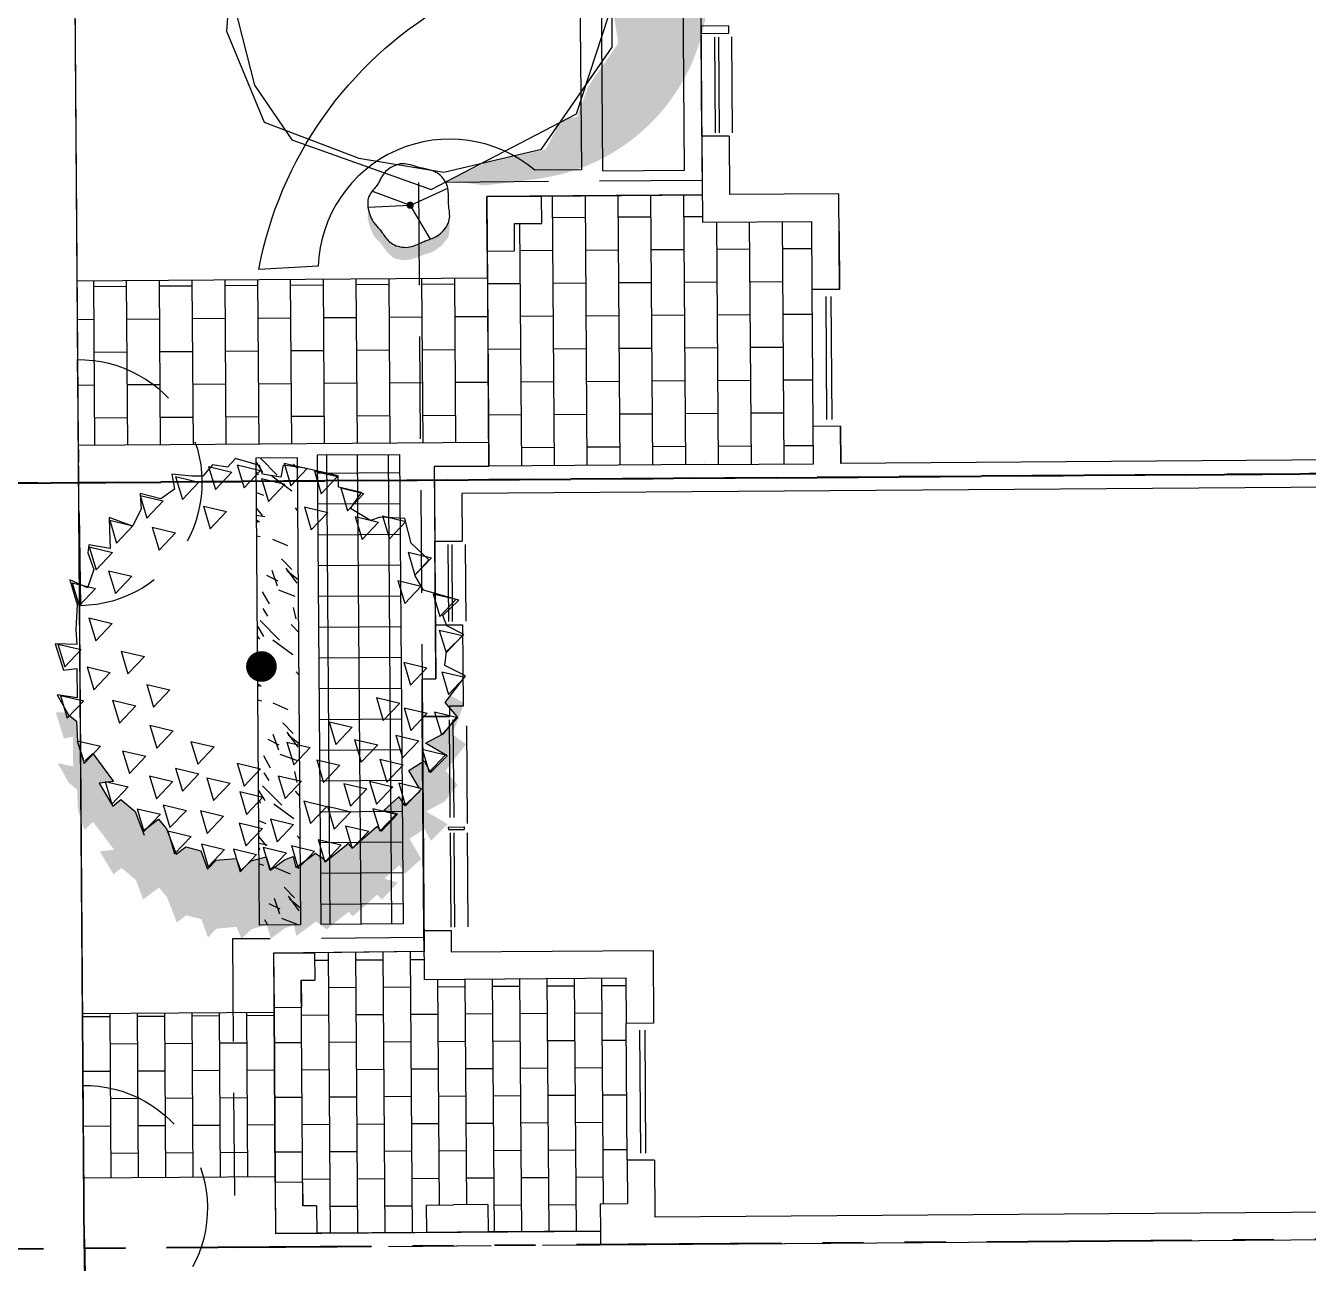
# Model space of a CAD drawing. Header units: feet. Extents: x 919634 to 928945, y 707022 to 708026.
# Drawn here: x 920395.2 to 920426.47, y 707336.08 to 707366.25 of the extents above; entities that cross this region are included whole.
import ezdxf

# ---------------------------------------------------------------- set-up
doc = ezdxf.new("R2010")
doc.units = ezdxf.units.FT
doc.header["$LTSCALE"] = 20
doc.header["$MEASUREMENT"] = 0
for name, pattern in [('HIDDEN2', [0.1875, 0.125, -0.0625]), ('Site Plan$0$HIDDEN2', [0.1875, 0.125, -0.0625]), ('Site Plan$0$PHANTOM2', [1.25, 0.625, -0.125, 0.125, -0.125, 0.125, -0.125])]:
    doc.linetypes.add(name, pattern=pattern)
for name, color, linetype in [('-u-site-utility clear zone', 252, 'HIDDEN2'), ('-u-site-xref', 7, 'Continuous'), ('LP-ANNO-LABL-SHRB', 2, 'Continuous'), ('LP-PATT-SHAR', 4, 'Continuous'), ('Site Plan$0$-u-site-bldg_interior', 252, 'Continuous'), ('Site Plan$0$SP-BLDG-ROOF ABOVE', 4, 'Site Plan$0$HIDDEN2'), ('Site Plan$0$SP-LOT PAVERS', 254, 'Continuous'), ('x-Villa6-LP Block$0$L-002', 253, 'Continuous'), ('x-Villa6-LP Block$0$LK-SHRB-013M', 253, 'Continuous'), ('x-Villa6-LP Block$0$LK-SHRB-035M', 253, 'Continuous'), ('x-Villa6-LP Block$0$LK-SHRB-TRNK', 253, 'Continuous'), ('x-Villa6-LP Block$0$LK-TREE-013M', 253, 'Continuous'), ('x-Villa6-LP Block$0$LK-TREE-025M', 253, 'Continuous'), ('x-Villa6-LP Block$0$LK-TREE-050M', 253, 'Continuous'), ('x-Villa6-LP Block$0$LK-TREE-TRNK', 253, 'Continuous'), ('x-Villa6-LP Block$0$LP-PATT-SHAR', 253, 'Continuous'), ('x-Villa6-LP Block$0$LP-SHAR-BRDR-CONT', 253, 'Continuous'), ('x-Villa6-LP Block$0$LP-SHRB', 253, 'Continuous'), ('x-Villa6-LP Block$0$LP-TREE', 253, 'Continuous')]:
    doc.layers.add(name, color=color, linetype=linetype)
for name, color, linetype, lineweight in [('Site Plan$0$SP-LOT LINES', 252, 'Site Plan$0$PHANTOM2', 40), ('Site Plan$0$SP-SIDEWALK', 2, 'Continuous', 25), ('SP-BUILDING-FOOTPRINT', 1, 'Continuous', 25)]:
    doc.layers.add(name, color=color, linetype=linetype, lineweight=lineweight)
for name, color, linetype, plot in [('x-Villa6-LP Block$0$LK-SHRB-SHAD', 253, 'Continuous', False), ('x-Villa6-LP Block$0$LK-TREE-SHAD', 253, 'Continuous', False), ('x-Villa6-LP Block$0$LK-TREE-SHAD-SM30', 253, 'Continuous', False), ('x-Villa6-LP Block$0$LK-TREE-SHAD-SM40', 253, 'Continuous', False), ('x-Villa6-LP Block$0$LK-TREE-SHAD-SM50', 253, 'Continuous', False)]:
    doc.layers.add(name, color=color, linetype=linetype, plot=plot)
doc.layers.get('-u-site-xref').off()

# ---------------------------------------------------------------- blocks, each defined once
blk = doc.blocks.new('Site Plan')
at = {"layer": 'Site Plan$0$SP-LOT PAVERS'}
h = blk.add_hatch(dxfattribs=at)
h.set_pattern_fill('AR-B816', color=256, scale=0.1, angle=-89.5855)
h.set_pattern_definition([(270.4145, (920397.9245, 707433.50245), (0.799979, 0.0057876), []), (0.4145, (920397.9245, 707433.50245), (0.7941915, 0.805767), [0.8, -0.8])])
h.paths.add_polyline_path([(920406.485, 707356.091), (920406.489, 707355.515), (920414.405, 707355.573), (920414.363, 707361.478), (920411.696, 707361.459), (920411.691, 707362.127), (920407.775, 707362.097), (920407.779, 707361.431), (920407.113, 707361.426), (920407.118, 707360.761), (920406.451, 707360.754), (920406.456, 707360.091), (920396.456, 707360.018), (920396.485, 707356.018)])
h = blk.add_hatch(dxfattribs=at)
h.set_pattern_fill('AR-B816', color=256, scale=0.083333, angle=-89.5855)
h.set_pattern_definition([(270.4145, (920395.9491, 707430.0932), (0.666649, 0.004823), []), (0.4145, (920395.9491, 707430.0932), (0.661826, 0.671472), [0.666667, -0.666667])])
h.paths.add_polyline_path([(920401.281, 707338.193), (920401.282, 707338.063), (920401.948, 707338.068), (920401.953, 707337.482), (920402.286, 707337.484), (920402.291, 707336.818), (920404.968, 707336.838), (920404.964, 707337.504), (920406.464, 707337.515), (920406.468, 707336.848), (920409.207, 707336.869), (920409.202, 707337.534), (920409.869, 707337.539), (920409.829, 707343.039), (920404.913, 707343.004), (920404.908, 707343.682), (920402.241, 707343.651), (920402.246, 707342.984), (920401.913, 707342.982), (920401.918, 707342.327), (920401.251, 707342.322), (920401.252, 707342.193), (920396.585, 707342.16), (920396.614, 707338.16)])
at = {"layer": 'Site Plan$0$-u-site-bldg_interior'}
for p, q in [((920411.661, 707366.24, 0), (920411.643, 707368.74, 0)), ((920412.328, 707366.245, 0), (920411.661, 707366.24, 0)), ((920411.661, 707366.24, 0), (920411.663, 707366.052, 0)), ((920412.329, 707366.057, 0), (920411.663, 707366.052, 0)), ((920411.681, 707363.552, 0), (920411.663, 707366.052, 0)), ((920412.328, 707366.245, 0), (920412.329, 707366.057, 0)), ((920412.017, 707363.638, 0), (920412, 707365.971, 0)), ((920412.11, 707363.639, 0), (920412.093, 707365.972, 0)), ((920412.43, 707363.641, 0), (920412.413, 707365.974, 0)), ((920412.348, 707363.557, 0), (920411.681, 707363.552, 0)), ((920411.681, 707363.552, 0), (920411.696, 707361.459, 0)), ((920412.348, 707363.557, 0), (920412.358, 707362.131, 0)), ((920406.441, 707362.088, 0), (920407.775, 707362.097, 0)), ((920406.451, 707360.754, 0), (920406.441, 707362.088, 0)), ((920407.775, 707362.097, 0), (920411.691, 707362.126, 0)), ((920407.779, 707361.431, 0), (920407.775, 707362.097, 0)), ((920415.024, 707362.15, 0), (920412.358, 707362.131, 0)), ((920415.041, 707359.819, 0), (920415.024, 707362.15, 0)), ((920407.113, 707361.426, 0), (920407.779, 707361.431, 0)), ((920407.118, 707360.759, 0), (920407.113, 707361.426, 0)), ((920411.696, 707361.459, 0), (920414.363, 707361.478, 0)), ((920414.375, 707359.815, 0), (920414.363, 707361.478, 0)), ((920415.031, 707361.236, 0), (920415.041, 707359.819, 0)), ((920406.451, 707360.754, 0), (920407.118, 707360.759, 0)), ((920406.451, 707360.754, 0), (920406.489, 707355.515, 0)), ((920415.041, 707359.819, 0), (920414.375, 707359.815, 0)), ((920414.399, 707356.481, 0), (920414.375, 707359.815, 0)), ((920414.731, 707356.65, 0), (920414.709, 707359.65, 0)), ((920414.856, 707356.651, 0), (920414.834, 707359.651, 0)), ((920415.065, 707356.486, 0), (920414.399, 707356.481, 0)), ((920414.405, 707355.573, 0), (920414.399, 707356.481, 0)), ((920415.072, 707355.577, 0), (920415.065, 707356.486, 0)), ((920415.065, 707356.486, 0), (920415.072, 707355.577, 0)), ((920450.821, 707355.836, 0), (920415.072, 707355.577, 0)), ((920405.156, 707355.504, 0), (920406.489, 707355.513, 0)), ((920406.489, 707355.513, 0), (920405.156, 707355.504, 0)), ((920405.156, 707355.504, 0), (920405.16, 707354.839, 0)), ((920411.739, 707355.553, 0), (920406.489, 707355.515, 0)), ((920411.739, 707355.553, 0), (920414.405, 707355.573, 0)), ((920448.826, 707355.155, 0), (920405.827, 707354.844, 0)), ((920405.16, 707354.839, 0), (920405.169, 707353.681, 0)), ((920405.827, 707354.844, 0), (920405.835, 707353.685, 0)), ((920405.169, 707353.681, 0), (920405.835, 707353.685, 0)), ((920405.184, 707351.643, 0), (920405.169, 707353.681, 0)), ((920405.512, 707351.729, 0), (920405.499, 707353.6, 0)), ((920405.605, 707351.73, 0), (920405.591, 707353.6, 0)), ((920405.933, 707351.732, 0), (920405.919, 707353.603, 0)), ((920404.866, 707349.409, 0), (920405.529, 707349.414, 0)), ((920404.904, 707344.18, 0), (920404.866, 707349.409, 0)), ((920405.547, 707346.948, 0), (920405.53, 707349.331, 0)), ((920405.639, 707346.949, 0), (920405.622, 707349.331, 0)), ((920405.969, 707346.801, 0), (920405.951, 707349.184, 0)), ((920405.5, 707346.715, 0), (920405.886, 707346.718, 0)), ((920405.5, 707346.715, 0), (920405.501, 707346.655, 0)), ((920405.501, 707346.655, 0), (920405.886, 707346.657, 0)), ((920405.886, 707346.718, 0), (920405.886, 707346.657, 0)), ((920405.566, 707344.28, 0), (920405.55, 707346.572, 0)), ((920405.659, 707344.28, 0), (920405.642, 707346.572, 0)), ((920405.987, 707344.283, 0), (920405.97, 707346.575, 0)), ((920401.241, 707343.644, 0), (920402.241, 707343.651, 0)), ((920401.241, 707343.644, 0), (920401.251, 707342.322, 0)), ((920404.908, 707343.682, 0), (920402.241, 707343.651, 0)), ((920402.241, 707343.651, 0), (920402.246, 707342.984, 0)), ((920410.491, 707343.711, 0), (920410.504, 707341.934, 0)), ((920401.913, 707342.982, 0), (920402.246, 707342.984, 0)), ((920401.913, 707342.982, 0), (920401.918, 707342.327, 0)), ((920409.829, 707343.039, 0), (920409.837, 707341.929, 0)), ((920401.251, 707342.322, 0), (920401.918, 707342.327, 0)), ((920401.251, 707342.322, 0), (920401.282, 707338.063, 0)), ((920410.504, 707341.934, 0), (920409.837, 707341.929, 0)), ((920409.861, 707338.596, 0), (920409.837, 707341.929, 0)), ((920410.194, 707338.765, 0), (920410.172, 707341.765, 0)), ((920410.319, 707338.766, 0), (920410.297, 707341.766, 0)), ((920410.528, 707338.601, 0), (920409.861, 707338.596, 0)), ((920409.861, 707338.596, 0), (920409.869, 707337.539, 0)), ((920410.528, 707338.601, 0), (920410.538, 707337.211, 0)), ((920401.282, 707338.063, 0), (920401.948, 707338.068, 0)), ((920401.282, 707338.063, 0), (920401.291, 707336.811, 0)), ((920401.948, 707338.068, 0), (920401.953, 707337.482, 0)), ((920402.286, 707337.484, 0), (920401.953, 707337.482, 0)), ((920402.286, 707337.484, 0), (920402.291, 707336.818, 0)), ((920404.964, 707337.504, 0), (920405.63, 707337.509, 0)), ((920404.964, 707337.504, 0), (920404.968, 707336.837, 0)), ((920406.464, 707337.515, 0), (920405.63, 707337.509, 0)), ((920406.464, 707337.515, 0), (920406.468, 707336.848, 0)), ((920409.202, 707337.534, 0), (920409.869, 707337.539, 0)), ((920409.202, 707337.534, 0), (920409.207, 707336.868, 0)), ((920448.954, 707337.489, 0), (920410.538, 707337.211, 0)), ((920402.291, 707336.818, 0), (920401.291, 707336.811, 0)), ((920404.968, 707336.837, 0), (920402.291, 707336.818, 0)), ((920406.468, 707336.848, 0), (920404.968, 707336.837, 0)), ((920409.207, 707336.868, 0), (920406.468, 707336.848, 0)), ((920409.207, 707336.87, 0), (920409.21, 707336.534, 0)), ((920409.21, 707336.532, 0), (920449.625, 707336.825, 0))]:
    blk.add_line(p, q, dxfattribs=at)
at = {"layer": 'Site Plan$0$-u-site-bldg_interior', "elevation": 0}
blk.add_lwpolyline([(920404.866, 707349.409), (920404.86, 707350.325), (920405.193, 707350.328), (920405.184, 707351.643), (920405.85, 707351.648), (920405.865, 707349.666), (920405.527, 707349.663), (920405.529, 707349.414)], close=True, dxfattribs=at)
for points in [[(920405.193, 707350.328), (920404.86, 707350.325), (920404.866, 707349.409)], [(920404.908, 707343.682), (920404.904, 707344.192), (920405.567, 707344.196), (920405.571, 707343.675), (920410.491, 707343.711)], [(920404.905, 707344.112), (920404.913, 707343.004), (920409.829, 707343.039)]]:
    blk.add_lwpolyline(points, dxfattribs=at)
at = {"layer": 'Site Plan$0$SP-BLDG-ROOF ABOVE'}
for p, q in [((920404.905, 707344.022, 0), (920400.239, 707343.988, 0)), ((920400.239, 707343.988, 0), (920400.293, 707336.47, 0)), ((920400.293, 707336.47, 0), (920409.21, 707336.534, 0))]:
    blk.add_line(p, q, dxfattribs=at)
at = {"layer": 'Site Plan$0$SP-BLDG-ROOF ABOVE', "elevation": 0}
blk.add_lwpolyline([(920411.689, 707362.475), (920404.772, 707362.425), (920404.86, 707350.327)], dxfattribs=at)
at = {"layer": 'Site Plan$0$SP-LOT LINES', "ltscale": 0.4}
for p, q in [((920373.491, 707354.943, 0), (920463.49, 707355.594, 0)), ((920463.49, 707355.594, 0), (920373.491, 707354.943, 0)), ((920463.625, 707336.928, 0), (920373.626, 707336.277, 0))]:
    blk.add_line(p, q, dxfattribs=at)
at = {"layer": 'Site Plan$0$SP-SIDEWALK'}
for p, q in [((920396.684, 707328.971), (920395.732, 707456.574)), ((920406.456, 707360.091, 0), (920396.455, 707360.018, 0)), ((920406.485, 707356.091, 0), (920396.484, 707356.018, 0)), ((920401.252, 707342.193, 0), (920396.59, 707342.16, 0)), ((920401.28, 707338.193, 0), (920396.618, 707338.16, 0))]:
    blk.add_line(p, q, dxfattribs=at)
at = {"layer": 'Site Plan$0$SP-SIDEWALK', "elevation": 0}
blk.add_lwpolyline([(920396.626, 707336.443), (920395.804, 707450.107)], dxfattribs=at)
blk = doc.blocks.new('x-Villa6-LP Block$0$TREE-SIMP-007')
at = {"layer": 'x-Villa6-LP Block$0$LK-TREE-SHAD'}
blk.add_hatch(color=256, dxfattribs=at).paths.add_polyline_path([(0.0446, 0.4933), (0.1186, 0.5129), (0.2186, 0.5107), (0.362, 0.476), (0.4816, 0.4108), (0.5968, 0.2935), (0.6686, 0.0957), (0.6708, -0.0759), (0.6294, -0.2193), (0.5555, -0.3345), (0.436, -0.4301), (0.3012, -0.4952), (0.1533, -0.5126), (0.062, -0.4996), (0.1533, -0.4561), (0.3099, -0.4214), (0.349, -0.3475), (0.3903, -0.3388), (0.4186, -0.2628), (0.4968, -0.152), (0.4816, -0.0542), (0.5142, 0.0197), (0.4794, 0.124), (0.4599, 0.3326), (0.3925, 0.3565), (0.1838, 0.4868)])
at = {"layer": 'x-Villa6-LP Block$0$LK-TREE-SHAD-SM30'}
h = blk.add_hatch(color=256, dxfattribs=at)
edge = h.paths.add_edge_path()
edge.add_arc((0.2278, 0), 0.5, 268.9557, 451.0443)
edge.add_arc((0.2096, 0), 0.5, -88.9557, 88.9557, ccw=False)
at = {"layer": 'x-Villa6-LP Block$0$LK-TREE-SHAD-SM40'}
h = blk.add_hatch(color=256, dxfattribs=at)
edge = h.paths.add_edge_path()
edge.add_arc((0.2096, 0), 0.5, 271.0443, 448.9557)
edge.add_arc((0.2096, 0), 0.5, 88.9557, 91.3924)
edge.add_arc((0.1853, 0), 0.5, -88.6076, 88.6076, ccw=False)
edge.add_arc((0.2096, 0), 0.5, 268.6076, 271.0443)
at = {"layer": 'x-Villa6-LP Block$0$LK-TREE-SHAD-SM50'}
h = blk.add_hatch(color=256, dxfattribs=at)
edge = h.paths.add_edge_path()
edge.add_arc((0.1853, 0), 0.5, 271.3924, 448.6076)
edge.add_arc((0.1853, 0), 0.5, 88.6076, 95.2219)
edge.add_arc((0.1591, -0.0014), 0.4997, -86.0659, 92.2148, ccw=False)
edge.add_arc((0.1853, 0), 0.5, 270.9269, 271.3924)
at = {"layer": 'x-Villa6-LP Block$0$LK-TREE-025M'}
blk.add_lwpolyline([(-0.0996, 0.5009), (-0.3296, 0.3389), (-0.4764, 0.2162), (-0.5027, -0.1144), (-0.4085, -0.3466), (-0.1675, -0.4407), (0.0494, -0.4779), (0.2992, -0.421), (0.4811, -0.1626), (0.4811, -0.0028), (0.4592, 0.3235), (0.1787, 0.4418), (-0.0229, 0.525)], close=True, dxfattribs=at)
at = {"layer": 'x-Villa6-LP Block$0$LK-TREE-050M'}
blk.add_lwpolyline([(-0.0032, 0.4987), (-0.3274, 0.4199), (-0.5137, 0.0761), (-0.4326, -0.2524), (-0.3384, -0.3925), (0.0166, -0.5217), (0.3891, -0.3312), (0.5074, 0.0213), (0.3934, 0.352), (0.1831, 0.4834)], close=True, dxfattribs=at)
at = {"layer": 'x-Villa6-LP Block$0$LK-TREE-TRNK', "const_width": 0.0375}
blk.add_lwpolyline([(-0.0187, 0, 1), (0.0188, 0, 1)], format="xyb", close=True, dxfattribs=at)
blk = doc.blocks.new('x-Villa6-LP Block$0$TREE-EVGR-001')
at = {"layer": 'x-Villa6-LP Block$0$LK-TREE-SHAD'}
blk.add_hatch(color=256, dxfattribs=at).paths.add_polyline_path([(0.109, -0.4758), (0.1079, -0.5039), (0.1722, -0.4845), (0.1683, -0.4622), (0.2405, -0.4622), (0.2327, -0.5), (0.2814, -0.4728), (0.297, -0.4533), (0.3476, -0.4513), (0.3963, -0.4359), (0.3769, -0.4143), (0.4451, -0.3637), (0.449, -0.3988), (0.5055, -0.3656), (0.4899, -0.3462), (0.5191, -0.3111), (0.5673, -0.2935), (0.5386, -0.2546), (0.562, -0.2351), (0.6244, -0.2118), (0.6068, -0.1884), (0.6166, -0.1514), (0.6614, -0.1358), (0.64, -0.1144), (0.6361, -0.0657), (0.6653, -0.054), (0.6419, -0.0287), (0.6322, 0.0083), (0.6653, 0.0181), (0.64, 0.0531), (0.6322, 0.0745), (0.6594, 0.0804), (0.6244, 0.1291), (0.6341, 0.1427), (0.6438, 0.1544), (0.601, 0.2089), (0.6127, 0.2187), (0.5601, 0.279), (0.5717, 0.2907), (0.5308, 0.3297), (0.5211, 0.2966), (0.4879, 0.3336), (0.5094, 0.3472), (0.4735, 0.3871), (0.4236, 0.3589), (0.4003, 0.3959), (0.4295, 0.4115), (0.3886, 0.4524), (0.3574, 0.3998), (0.334, 0.4446), (0.2931, 0.4777), (0.258, 0.4485), (0.1937, 0.4991), (0.1683, 0.4644), (0.1333, 0.4806), (0.0923, 0.4952), (0.0746, 0.4614), (0.091, 0.4485), (0.1261, 0.4777), (0.167, 0.4446), (0.1904, 0.3998), (0.2216, 0.4524), (0.2625, 0.4115), (0.2333, 0.3959), (0.2566, 0.3589), (0.3065, 0.3871), (0.3424, 0.3472), (0.3209, 0.3336), (0.3541, 0.2966), (0.3638, 0.3297), (0.4047, 0.2907), (0.3931, 0.279), (0.4457, 0.2187), (0.434, 0.2089), (0.4768, 0.1544), (0.4671, 0.1427), (0.4574, 0.1291), (0.4924, 0.0804), (0.4652, 0.0745), (0.473, 0.0531), (0.4983, 0.0181), (0.4652, 0.0083), (0.4749, -0.0287), (0.4983, -0.054), (0.4691, -0.0657), (0.473, -0.1144), (0.4944, -0.1358), (0.4496, -0.1514), (0.4398, -0.1884), (0.4574, -0.2118), (0.395, -0.2351), (0.3716, -0.2546), (0.4003, -0.2935), (0.3521, -0.3111), (0.3229, -0.3462), (0.3385, -0.3656), (0.282, -0.3988), (0.2781, -0.3637), (0.2099, -0.4143), (0.2293, -0.4359), (0.1806, -0.4513), (0.13, -0.4533), (0.1144, -0.4728)])
at = {"layer": 'x-Villa6-LP Block$0$LK-TREE-013M'}
for p, q in [((-0.1749, 0.4209), (-0.1609, 0.4775)), ((-0.1189, 0.4371), (-0.1609, 0.4775)), ((-0.0858, 0.4354), (-0.0718, 0.4921)), ((-0.0297, 0.4516), (-0.0718, 0.4921)), ((0.0161, 0.4409), (0.0301, 0.4975)), ((0.0721, 0.4571), (0.0301, 0.4975)), ((0.1143, 0.4227), (0.1284, 0.4793)), ((0.1704, 0.4389), (0.1284, 0.4793)), ((-0.0858, 0.4354), (-0.0297, 0.4516)), ((0.0161, 0.4409), (0.0721, 0.4571)), ((0.2053, 0.3918), (0.2193, 0.4484)), ((0.2614, 0.408), (0.2193, 0.4484)), ((-0.2768, 0.3609), (-0.2628, 0.4175)), ((-0.2208, 0.3771), (-0.2628, 0.4175)), ((-0.1749, 0.4209), (-0.1189, 0.4371)), ((0.1143, 0.4227), (0.1704, 0.4389)), ((0.2053, 0.3918), (0.2614, 0.408)), ((-0.2768, 0.3609), (-0.2208, 0.3771)), ((-0.2077, 0.3354), (-0.1937, 0.3921)), ((-0.1516, 0.3516), (-0.1937, 0.3921)), ((-0.0076, 0.3482), (0.0065, 0.4048)), ((0.0485, 0.3643), (0.0065, 0.4048)), ((0.1034, 0.3482), (0.1174, 0.4048)), ((0.1595, 0.3643), (0.1174, 0.4048)), ((0.1702, 0.3272), (0.1842, 0.3838)), ((0.2262, 0.3433), (0.1842, 0.3838)), ((0.2872, 0.3336), (0.3012, 0.3902)), ((0.3432, 0.3498), (0.3012, 0.3902)), ((-0.366, 0.2991), (-0.352, 0.3557)), ((-0.3099, 0.3152), (-0.352, 0.3557)), ((-0.2077, 0.3354), (-0.1516, 0.3516)), ((-0.0076, 0.3482), (0.0485, 0.3643)), ((0.1034, 0.3482), (0.1595, 0.3643)), ((0.2872, 0.3336), (0.3432, 0.3498)), ((-0.366, 0.2991), (-0.3099, 0.3152)), ((0.0779, 0.2809), (0.092, 0.3375)), ((0.134, 0.297), (0.092, 0.3375)), ((0.1702, 0.3272), (0.2262, 0.3433)), ((0.229, 0.2882), (0.243, 0.3448)), ((0.285, 0.3043), (0.243, 0.3448)), ((0.2824, 0.2625), (0.2964, 0.3191)), ((0.3384, 0.2786), (0.2964, 0.3191)), ((0.349, 0.27), (0.3631, 0.3266)), ((0.4051, 0.2861), (0.3631, 0.3266)), ((-0.3648, 0.2323), (-0.3507, 0.2889)), ((-0.3087, 0.2485), (-0.3507, 0.2889)), ((0.0779, 0.2809), (0.134, 0.297)), ((0.1798, 0.2263), (0.1939, 0.283)), ((0.2359, 0.2425), (0.1939, 0.283)), ((0.229, 0.2882), (0.285, 0.3043)), ((0.349, 0.27), (0.4051, 0.2861)), ((-0.4351, 0.1972), (-0.4211, 0.2539)), ((-0.3791, 0.2134), (-0.4211, 0.2539)), ((0.2824, 0.2625), (0.3384, 0.2786)), ((0.2872, 0.1991), (0.3012, 0.2557)), ((0.3432, 0.2152), (0.3012, 0.2557)), ((0.3909, 0.2027), (0.4049, 0.2593)), ((0.4469, 0.2189), (0.4049, 0.2593)), ((-0.3648, 0.2323), (-0.3087, 0.2485)), ((0.1362, 0.1645), (0.1502, 0.2211)), ((0.1922, 0.1807), (0.1502, 0.2211)), ((0.1798, 0.2263), (0.2359, 0.2425)), ((-0.4769, 0.1331), (-0.4629, 0.1898)), ((-0.4209, 0.1493), (-0.4629, 0.1898)), ((-0.4351, 0.1972), (-0.3791, 0.2134)), ((0.229, 0.1336), (0.243, 0.1902)), ((0.285, 0.1498), (0.243, 0.1902)), ((0.2872, 0.1991), (0.3432, 0.2152)), ((0.3428, 0.159), (0.3568, 0.2156)), ((0.3988, 0.1752), (0.3568, 0.2156)), ((0.3909, 0.2027), (0.4469, 0.2189)), ((0.4236, 0.1354), (0.4377, 0.192)), ((0.4797, 0.1516), (0.4377, 0.192)), ((-0.3896, 0.1081), (-0.3756, 0.1648)), ((-0.3336, 0.1243), (-0.3756, 0.1648)), ((0.1362, 0.1645), (0.1922, 0.1807)), ((0.329, 0.1009), (0.3431, 0.1575)), ((0.3428, 0.159), (0.3988, 0.1752)), ((0.3851, 0.117), (0.3431, 0.1575)), ((-0.4769, 0.1331), (-0.4209, 0.1493)), ((0.229, 0.1336), (0.285, 0.1498)), ((0.4236, 0.1354), (0.4797, 0.1516)), ((0.4382, 0.07), (0.4522, 0.1266)), ((0.4942, 0.0861), (0.4522, 0.1266)), ((-0.497, 0.0591), (-0.4829, 0.1157)), ((-0.4409, 0.0752), (-0.4829, 0.1157)), ((-0.3896, 0.1081), (-0.3336, 0.1243)), ((0.1853, 0.0609), (0.1993, 0.1175)), ((0.2413, 0.077), (0.1993, 0.1175)), ((0.2672, 0.0391), (0.2812, 0.0957)), ((0.3232, 0.0552), (0.2812, 0.0957)), ((0.329, 0.1009), (0.3851, 0.117)), ((-0.497, 0.0591), (-0.4409, 0.0752)), ((0.1853, 0.0609), (0.2413, 0.077)), ((0.3727, 0.0191), (0.3867, 0.0757)), ((0.4287, 0.0352), (0.3867, 0.0757)), ((0.4382, 0.07), (0.4942, 0.0861)), ((-0.4597, 0.0038), (-0.4457, 0.0604)), ((-0.4036, 0.0199), (-0.4457, 0.0604)), ((0.2672, 0.0391), (0.3232, 0.0552)), ((0.3727, 0.0191), (0.4287, 0.0352)), ((0.4418, 0.0009), (0.4559, 0.0575)), ((0.4979, 0.017), (0.4559, 0.0575)), ((-0.4933, -0.0555), (-0.4793, 0.0011)), ((-0.4373, -0.0393), (-0.4793, 0.0011)), ((-0.4597, 0.0038), (-0.4036, 0.0199)), ((0.3054, -0.0555), (0.3194, 0.0011)), ((0.3614, -0.0393), (0.3194, 0.0011)), ((0.4418, 0.0009), (0.4979, 0.017)), ((0.2362, -0.061), (0.2503, -0.0043)), ((0.2923, -0.0448), (0.2503, -0.0043)), ((0.3818, -0.0573), (0.3958, -0.0007)), ((0.4378, -0.0412), (0.3958, -0.0007)), ((0.4455, -0.0719), (0.4595, -0.0152)), ((0.5015, -0.0557), (0.4595, -0.0152)), ((-0.4933, -0.0555), (-0.4373, -0.0393)), ((0.2362, -0.061), (0.2923, -0.0448)), ((0.3054, -0.0555), (0.3614, -0.0393)), ((0.3818, -0.0573), (0.4378, -0.0412)), ((0.4455, -0.0719), (0.5015, -0.0557)), ((-0.4899, -0.1256), (-0.4759, -0.0689)), ((-0.4338, -0.1094), (-0.4759, -0.0689)), ((-0.3933, -0.1391), (-0.3792, -0.0825)), ((-0.3372, -0.123), (-0.3792, -0.0825)), ((0.2708, -0.1355), (0.2848, -0.0789)), ((0.3269, -0.1193), (0.2848, -0.0789)), ((0.4327, -0.1501), (0.4468, -0.0934)), ((0.4888, -0.1339), (0.4468, -0.0934)), ((-0.4899, -0.1256), (-0.4338, -0.1094)), ((-0.3933, -0.1391), (-0.3372, -0.123)), ((0.1817, -0.1737), (0.1957, -0.1171)), ((0.2377, -0.1575), (0.1957, -0.1171)), ((0.2708, -0.1355), (0.3269, -0.1193)), ((0.3509, -0.1519), (0.3649, -0.0953)), ((0.4069, -0.1357), (0.3649, -0.0953)), ((-0.466, -0.2064), (-0.452, -0.1498)), ((-0.41, -0.1903), (-0.452, -0.1498)), ((0.2471, -0.2119), (0.2612, -0.1553)), ((0.3032, -0.1957), (0.2612, -0.1553)), ((0.3509, -0.1519), (0.4069, -0.1357)), ((0.4327, -0.1501), (0.4888, -0.1339)), ((0.1817, -0.1737), (0.2377, -0.1575)), ((0.3363, -0.2428), (0.3503, -0.1862)), ((0.3923, -0.2266), (0.3503, -0.1862)), ((0.4, -0.2319), (0.414, -0.1753)), ((0.456, -0.2157), (0.414, -0.1753)), ((-0.466, -0.2064), (-0.41, -0.1903)), ((-0.3423, -0.2646), (-0.3283, -0.208)), ((-0.2863, -0.2484), (-0.3283, -0.208)), ((0.1416, -0.2737), (0.1557, -0.2171)), ((0.1977, -0.2575), (0.1557, -0.2171)), ((0.2471, -0.2119), (0.3032, -0.1957)), ((0.2653, -0.2755), (0.2794, -0.2189)), ((0.3214, -0.2594), (0.2794, -0.2189)), ((0.4, -0.2319), (0.456, -0.2157)), ((-0.4206, -0.2937), (-0.4065, -0.2371)), ((-0.3645, -0.2775), (-0.4065, -0.2371)), ((-0.3423, -0.2646), (-0.2863, -0.2484)), ((0.0416, -0.281), (0.0556, -0.2244)), ((0.0976, -0.2648), (0.0556, -0.2244)), ((0.3363, -0.2428), (0.3923, -0.2266)), ((0.3454, -0.3064), (0.3594, -0.2498)), ((0.4014, -0.2903), (0.3594, -0.2498)), ((-0.4206, -0.2937), (-0.3645, -0.2775)), ((0.0416, -0.281), (0.0976, -0.2648)), ((0.1416, -0.2737), (0.1977, -0.2575)), ((0.2653, -0.2755), (0.3214, -0.2594)), ((-0.3605, -0.3683), (-0.3465, -0.3116)), ((-0.3045, -0.3521), (-0.3465, -0.3116)), ((-0.0403, -0.3428), (-0.0263, -0.2862)), ((0.0157, -0.3266), (-0.0263, -0.2862)), ((0.0798, -0.3646), (0.0938, -0.308)), ((0.1358, -0.3485), (0.0938, -0.308)), ((0.2035, -0.341), (0.2175, -0.2844)), ((0.2595, -0.3248), (0.2175, -0.2844)), ((0.3454, -0.3064), (0.4014, -0.2903)), ((-0.2368, -0.3719), (-0.2228, -0.3153)), ((-0.1808, -0.3557), (-0.2228, -0.3153)), ((-0.0403, -0.3428), (0.0157, -0.3266)), ((0.2035, -0.341), (0.2595, -0.3248)), ((0.2781, -0.3846), (0.2921, -0.328)), ((0.3341, -0.3685), (0.2921, -0.328)), ((-0.3605, -0.3683), (-0.3045, -0.3521)), ((-0.2957, -0.4188), (-0.2817, -0.3621)), ((-0.2397, -0.4026), (-0.2817, -0.3621)), ((-0.2368, -0.3719), (-0.1808, -0.3557)), ((-0.1222, -0.421), (-0.1082, -0.3644)), ((-0.0661, -0.4048), (-0.1082, -0.3644)), ((-0.0021, -0.4264), (0.0119, -0.3698)), ((0.0539, -0.4103), (0.0119, -0.3698)), ((0.0798, -0.3646), (0.1358, -0.3485)), ((0.2781, -0.3846), (0.3341, -0.3685)), ((-0.2957, -0.4188), (-0.2397, -0.4026)), ((-0.2077, -0.461), (-0.1937, -0.4044)), ((-0.1516, -0.4448), (-0.1937, -0.4044)), ((-0.1222, -0.421), (-0.0661, -0.4048)), ((0.178, -0.4519), (0.192, -0.3953)), ((0.2341, -0.4357), (0.192, -0.3953)), ((-0.0021, -0.4264), (0.0539, -0.4103)), ((0.067, -0.4919), (0.0811, -0.4353)), ((0.1231, -0.4757), (0.0811, -0.4353)), ((0.178, -0.4519), (0.2341, -0.4357)), ((-0.2077, -0.461), (-0.1516, -0.4448)), ((-0.0585, -0.4974), (-0.0445, -0.4407)), ((-0.0025, -0.4812), (-0.0445, -0.4407)), ((-0.0585, -0.4974), (-0.0025, -0.4812)), ((0.067, -0.4919), (0.1231, -0.4757))]:
    blk.add_line(p, q, dxfattribs=at)
at = {"layer": 'x-Villa6-LP Block$0$LK-TREE-050M'}
for points in [[(0.3015, 0.3842), (0.2566, 0.3589), (0.2333, 0.3959), (0.2625, 0.4115), (0.2216, 0.4524), (0.1904, 0.3998), (0.167, 0.4446), (0.1261, 0.4777), (0.091, 0.4485), (0.0267, 0.4991), (0.0013, 0.4485), (-0.0337, 0.4524), (-0.0747, 0.4952), (-0.0961, 0.4543), (-0.1214, 0.4446), (-0.1585, 0.4835), (-0.1838, 0.3979), (-0.2208, 0.3764), (-0.2578, 0.4115), (-0.2988, 0.3686), (-0.3592, 0.3531), (-0.3631, 0.2927), (-0.3553, 0.2693), (-0.3845, 0.2206), (-0.4235, 0.2479), (-0.4371, 0.1914), (-0.4644, 0.1914), (-0.4839, 0.1096), (-0.4917, 0.057), (-0.4625, 0.0512), (-0.4703, 0.0064), (-0.4917, -0.0014), (-0.5092, -0.0599), (-0.4878, -0.0793), (-0.4936, -0.1163), (-0.4664, -0.1397), (-0.4664, -0.167), (-0.4722, -0.2157), (-0.4352, -0.2098), (-0.4118, -0.2429), (-0.4254, -0.2936), (-0.3865, -0.2916), (-0.3455, -0.3131), (-0.367, -0.3695), (-0.3358, -0.3695), (-0.291, -0.3676), (-0.3007, -0.4202), (-0.2812, -0.4221), (-0.2403, -0.4085), (-0.1955, -0.4241), (-0.215, -0.4669), (-0.1546, -0.4494), (-0.0941, -0.4533), (-0.0571, -0.4513), (-0.0591, -0.5039), (0.0052, -0.4845), (0.0013, -0.4513), (0.0735, -0.4513), (0.0657, -0.5), (0.1144, -0.4728), (0.13, -0.4533), (0.1806, -0.4513), (0.2235, -0.4377)], [(0.3989, -0.2916), (0.3716, -0.2546), (0.395, -0.2351), (0.4574, -0.2118), (0.4398, -0.1884), (0.4496, -0.1514), (0.4944, -0.1358), (0.473, -0.1144), (0.4691, -0.0657), (0.4983, -0.054), (0.4749, -0.0287), (0.4652, 0.0083), (0.4983, 0.0181), (0.473, 0.0531), (0.4652, 0.0745), (0.4924, 0.0804), (0.4574, 0.1291), (0.4671, 0.1427), (0.4768, 0.1544), (0.434, 0.2089), (0.4457, 0.2187), (0.3931, 0.279), (0.4047, 0.2907), (0.3638, 0.3297), (0.3541, 0.2966), (0.3209, 0.3336), (0.3424, 0.3472), (0.3073, 0.3862)], [(0.2274, -0.4338), (0.2099, -0.4143), (0.2781, -0.3637), (0.282, -0.3988), (0.3385, -0.3656), (0.3229, -0.3462), (0.3521, -0.3111), (0.4106, -0.2897)]]:
    blk.add_lwpolyline(points, dxfattribs=at)
at = {"layer": 'x-Villa6-LP Block$0$LK-TREE-TRNK', "const_width": 0.0375}
blk.add_lwpolyline([(-0.007, -0.0174, 1), (0.007, 0.0174, 1)], format="xyb", close=True, dxfattribs=at)
blk = doc.blocks.new('x-Villa6-LP Block$0$SHRUB-LRG-121')
at = {"layer": 'x-Villa6-LP Block$0$LK-SHRB-SHAD'}
blk.add_hatch(color=256, dxfattribs=at).paths.add_polyline_path([(0.207, 0.499), (0.295, 0.508), (0.412, 0.491), (0.524, 0.398), (0.6, 0.292), (0.643, 0.158), (0.699, -0.002), (0.704, -0.11), (0.678, -0.216), (0.611, -0.291), (0.475, -0.393), (0.41, -0.458), (0.291, -0.516), (0.168, -0.546), (0.088, -0.542), (0.064, -0.531), (0.153, -0.508), (0.239, -0.458), (0.315, -0.391), (0.418, -0.317), (0.503, -0.222), (0.539, -0.136), (0.539, -0.008), (0.505, 0.102), (0.464, 0.184), (0.431, 0.277), (0.367, 0.385), (0.289, 0.456), (0.241, 0.484)])
at = {"layer": 'x-Villa6-LP Block$0$LK-SHRB-013M'}
for p, q in [((-0.21, 0.481), (0.003, 0.005)), ((0.024, 0.012), (0.439, 0.254)), ((0.003, 0.005), (-0.183, -0.49))]:
    blk.add_line(p, q, dxfattribs=at)
at = {"layer": 'x-Villa6-LP Block$0$LK-SHRB-035M'}
blk.add_line((0.003, -0.004), (0.025, -0.54), dxfattribs=at)
blk.add_lwpolyline([(0.366, -0.351), (0.382, -0.34), (0.398, -0.328), (0.416, -0.314), (0.433, -0.3), (0.451, -0.284), (0.467, -0.267), (0.483, -0.248), (0.497, -0.228), (0.509, -0.206), (0.519, -0.182), (0.527, -0.157), (0.534, -0.132), (0.538, -0.106), (0.54, -0.081), (0.541, -0.056), (0.539, -0.031), (0.536, -0.008), (0.532, 0.014), (0.526, 0.034), (0.519, 0.054), (0.511, 0.073), (0.504, 0.09), (0.496, 0.107), (0.489, 0.122), (0.483, 0.137), (0.477, 0.151), (0.471, 0.164), (0.466, 0.177), (0.461, 0.19), (0.456, 0.204), (0.451, 0.217), (0.446, 0.232), (0.441, 0.247), (0.435, 0.263), (0.429, 0.28), (0.421, 0.297), (0.413, 0.315), (0.403, 0.333), (0.391, 0.352), (0.378, 0.371), (0.362, 0.39), (0.345, 0.409), (0.326, 0.427), (0.305, 0.444), (0.284, 0.46), (0.262, 0.474), (0.239, 0.486), (0.215, 0.495), (0.192, 0.502), (0.168, 0.506), (0.145, 0.507), (0.122, 0.507), (0.1, 0.506), (0.079, 0.504), (0.059, 0.502), (0.04, 0.499), (0.022, 0.498), (0.006, 0.496), (-0.009, 0.495), (-0.024, 0.494), (-0.039, 0.494), (-0.055, 0.494), (-0.071, 0.493), (-0.088, 0.494), (-0.107, 0.494), (-0.126, 0.494), (-0.147, 0.493), (-0.169, 0.492), (-0.191, 0.489), (-0.214, 0.486), (-0.236, 0.48), (-0.259, 0.473), (-0.281, 0.464), (-0.302, 0.453), (-0.323, 0.44), (-0.342, 0.426), (-0.361, 0.41), (-0.378, 0.392), (-0.393, 0.374), (-0.407, 0.355), (-0.419, 0.335), (-0.429, 0.314), (-0.438, 0.293), (-0.445, 0.272), (-0.452, 0.252), (-0.457, 0.232), (-0.462, 0.213), (-0.466, 0.195), (-0.469, 0.178), (-0.473, 0.163), (-0.477, 0.148), (-0.481, 0.133), (-0.485, 0.118), (-0.489, 0.102), (-0.494, 0.086), (-0.5, 0.068), (-0.506, 0.048), (-0.513, 0.027), (-0.519, 0.004), (-0.525, -0.02), (-0.529, -0.045), (-0.532, -0.07), (-0.533, -0.097), (-0.531, -0.123), (-0.525, -0.15), (-0.517, -0.177), (-0.507, -0.203), (-0.495, -0.228), (-0.481, -0.252), (-0.466, -0.274), (-0.45, -0.295), (-0.434, -0.313), (-0.418, -0.328), (-0.402, -0.341), (-0.386, -0.352), (-0.371, -0.362), (-0.356, -0.37), (-0.342, -0.377), (-0.328, -0.384), (-0.315, -0.39), (-0.303, -0.397), (-0.291, -0.403), (-0.28, -0.411), (-0.268, -0.418), (-0.257, -0.427), (-0.245, -0.436), (-0.233, -0.446), (-0.219, -0.457), (-0.205, -0.469), (-0.19, -0.482), (-0.173, -0.495), (-0.155, -0.507), (-0.136, -0.519), (-0.114, -0.529), (-0.092, -0.537), (-0.067, -0.542), (-0.04, -0.545), (-0.013, -0.545), (0.016, -0.542), (0.045, -0.538), (0.073, -0.532), (0.101, -0.524), (0.127, -0.515), (0.151, -0.506), (0.172, -0.496), (0.191, -0.486), (0.208, -0.475), (0.224, -0.465), (0.237, -0.455), (0.25, -0.444), (0.261, -0.434), (0.272, -0.425), (0.283, -0.416), (0.293, -0.407), (0.304, -0.398), (0.314, -0.389), (0.326, -0.38), (0.338, -0.371), (0.351, -0.361)], close=True, dxfattribs=at)
at = {"layer": 'x-Villa6-LP Block$0$LK-SHRB-TRNK', "const_width": 0.0469}
blk.add_lwpolyline([(-0.023, 0, 1), (0.023, 0, 1)], format="xyb", close=True, dxfattribs=at)
blk = doc.blocks.new('x-Villa6-LP Block', base_point=(60.568, 154.949, 0))
at = {"layer": 'x-Villa6-LP Block$0$LP-PATT-SHAR'}
h = blk.add_hatch(dxfattribs=at)
h.set_pattern_fill('ANSI37', color=256, scale=6, angle=45)
h.set_pattern_definition([(90, (154.89776, 160.7845), (-0.75, -9e-19), []), (180, (154.89776, 160.7845), (-5e-17, -0.75), [])])
h.paths.add_polyline_path([(154.898, 160.785), (154.9, 162.785), (166.345, 162.785), (166.345, 160.785)])
h = blk.add_hatch(dxfattribs=at)
h.set_pattern_fill('LAFX-C235-MULCH', color=256, scale=4, pattern_type=2)
h.set_pattern_definition([(4.236394799, (922375.61448, 708259.54113), (-55.999999999963, -3.999999999998), [0.196788, -108.099101158]), (11.88865804, (922378.04216, 708261.56905), (-19.999999999988, -3.999999999987), [0.28226, -77.38369009]), (18.758650348, (922374.45149, 708261.08933), (-12.0013524932457, -3.9959402314204), [0.40684, -210.837088112]), (26.56505118, (922374.626, 708259.9118), (4, 4), [0.195036, -8.749234976]), (29.291362171, (922374.545965, 708260.53697), (-99.999999999965, -56.000000000016), [0.34172, -187.700846983]), (30.579226872, (922378.1948, 708262.35417), (-67.999999999959, -39.999999999993), [0.18574, -102.029717959]), (30.96375653, (922377.30804, 708260.3043), (-8, -4), [0.59336, -22.730447795]), (31.607502246, (922378.04944, 708261.15473), (-20.000000000025, -11.99999999999), [0.2219, -60.835449442]), (33.69006753, (922376.6175, 708258.5744), (-8, -4), [0.262072, -14.160132096]), (34.69515353, (922377.03912, 708262.1578), (-12, -7.99999999999), [0.34478, -62.900773356]), (35.188743132, (922376.050565, 708258.17461), (-107.9704025626283, -76.042042124729), [0.69372, -214.601423458]), (35.753887254, (922377.77324, 708259.91909), (-28.000000000026, -19.999999999992), [0.44784, -122.775543857]), (36.41637852, (922375.294645, 708259.70101), (-76.0141497079346, -55.980791742727), [0.55096, -208.255153236]), (36.869897646, (922374.764, 708261.7508), (-12, -8), [0.145372, -19.854628052]), (37.184706453, (922374.83672, 708261.22017), (-16, -11.999999999985), [0.26458, -145.337616847]), (38.990994042, (922376.26864, 708260.45697), (-20.000000000004, -16), [0.196388, -107.877662002]), (39.61068824, (922375.927, 708261.59085), (-91.999999999979, -75.999999999911), [0.82084, -149.751405045]), (40.502848385, (922377.693285, 708261.27105), (-135.96590655979, -116.039959726762), [0.45884, -215.170467848]), (41.34777722, (922374.844, 708260.70417), (-31.999999999918, -27.999999999934), [0.24204, -132.964550145]), (42.580490783, (922378.129405, 708258.61073), (-47.999999999929, -43.9999999998675), [0.365244, -200.632269924]), (42.847037211, (922375.265565, 708260.92941), (-107.9619766122515, -100.041049604313), [0.68404, -222.92273816]), (43.363422958, (922376.18868, 708261.28557), (-68.00000000008, -64.000000000112), [0.359924, -98.675423192]), (43.958373324, (922376.47216, 708261.04573), (-107.999999999842, -103.999999999884), [0.56544, -155.023745074]), (44.028978069, (922375.72348, 708261.79437), (-116.000000000174, -112.000000000087), [0.303284, -166.597884011]), (44.118596003, (922374.567805, 708258.48717), (-123.941391475146, -120.060532562702), [0.6684, -177.545118527]), (45.909380449, (922377.169965, 708260.64593), (120.000000000068, 124.0000000000745), [0.32384, -177.889514997]), (46.193489424, (922377.7078, 708260.79857), (88.040753431885, 91.961001164119), [0.49352, -132.472645292]), (46.494333591, (922378.45648, 708261.91793), (71.966124761553, 76.032078012109), [0.59128, -109.753650142]), (47.290610043, (922378.1948, 708260.44969), (44.00000000005, 47.99999999999), [0.51436, -70.252845592]), (47.290610043, (922374.6768, 708261.65617), (44.00000000005, 47.99999999999), [0.1286, -70.638629437]), (47.815556684, (922375.614485, 708260.76225), (76.0000000000326, 84.000000000003), [0.3139, -172.428683982]), (48.6913859865, (922376.959165, 708258.5017), (27.9999999999734, 32.0000000000245), [0.63864, -175.088416463]), (48.945186229, (922375.22924, 708261.78709), (80.000000000142, 92.000000000041), [0.298808, -164.139629128]), (49.289153329, (922375.156525, 708258.68341), (23.989608738123, 28.008903452132), [0.41232, -189.619247558]), (50.527540152, (922374.76404, 708260.2316), (35.99999999987, 43.999999999912), [0.64028, -87.450565172]), (50.599339337, (922377.11904, 708259.82457), (35.999999999971, 43.999999999932), [0.26338, -144.677987345]), (51.666659891, (922378.427405, 708259.32305), (59.999999999906, 75.999999999877), [0.398448, -218.873072077]), (52.12501635, (922376.4649, 708260.20257), (12, 16), [0.165748, -45.441267482]), (52.523820439, (922375.55632, 708261.57633), (52.000000000033, 67.999999999948), [0.274768, -150.933697007]), (52.744710546, (922375.82524, 708259.16313), (12.005711480502, 15.995714796359), [0.64836, -124.95417419]), (52.853313302, (922377.67876, 708259.14133), (11.999999999988, 15.999999999997), [0.300924, -165.301008913]), (52.853313302, (922374.56779, 708259.09045), (11.999999999988, 15.999999999997), [0.60184, -165.00008547]), (53.426969021, (922376.87192, 708261.93249), (80.000000000007, 108.000000000085), [0.280572, -154.1215009]), (55.0079798, (922378.2166, 708259.88273), (8, 11.99999999998), [0.266172, -48.560048848]), (55.581635521, (922376.901005, 708260.25345), (51.972638821297, 76.018713577112), [0.4758, -169.27695965]), (55.885527055, (922377.04636, 708261.06753), (7.999999999982, 11.999999999992), [0.54432, -149.228841408]), (56.30993247, (922376.3704, 708258.996), (4, 8), [0.7338, -13.688400686]), (56.30993247, (922375.4546, 708259.3012), (4, 8), [0.28828, -14.133924795]), (56.59217541, (922377.969485, 708262.01245), (108.055268550855, 163.9635902827126), [0.40924, -210.379751976]), (57.14427805, (922374.40061, 708259.56293), (36.026561411081, 55.982915901847), [0.41532, -147.151605013]), (57.99461679, (922375.7235, 708258.5526), (12, 19.99999999998), [0.41144, -37.324493665]), (60.708637829, (922376.791965, 708258.20369), (56.0000000000163, 99.999999999965), [0.3417, -187.700846983]), (62.8188889145, (922376.13052, 708260.18801), (4.000000000004, 7.9999999999994), [0.302324, -166.07075002]), (65.1794586645, (922377.555165, 708261.87433), (23.980169848585, 52.0091477917293), [0.64068, -237.38454054]), (66.250505507, (922375.94156, 708258.90149), (27.999999999995, 63.999999999887), [0.397056, -108.854947861]), (68.19859051, (922375.9997, 708260.5151), (4, 12), [0.548, -20.9926629]), (68.4590240815, (922376.45036, 708261.53269), (51.999999999908, 132.000000000026), [0.296948, -163.116638836]), (69.102234501, (922375.142, 708259.30125), (31.960799133383, 84.014923190774), [0.42792, -145.174275512]), (69.227745318, (922378.34744, 708259.11225), (11.999999999969, 31.999999999995), [0.225444, -123.83905563]), (70.346175942, (922376.901, 708259.214), (4.000000000006, 11.999999999987), [0.64832, -58.815942178]), (70.974393962, (922377.53336, 708258.71977), (4.000000000009, 12.000000000004), [0.44592, -122.256954237]), (71.56505118, (922375.4182, 708260.1735), (-2e-12, 4), [0.6206, -12.028506916]), (72.9794743885, (922377.446165, 708259.29397), (43.999999999947, 144.0000000000047), [0.372476, -204.60557188]), (74.84593195, (922375.425485, 708262.01245), (39.9999999999455, 147.9999999999274), [0.361464, -198.555606126]), (78.690067526, (922375.04024, 708258.1019), (-6e-13, 4), [0.593, -19.803074536]), (79.9194020125, (922378.100325, 708259.22857), (11.999999999941, 67.999999999958), [0.66444, -182.1578872]), (93.066485501, (922376.48668, 708259.79553), (3.963425912546, -76.001916127446), [0.40764, -147.80843339])])
h.paths.add_polyline_path([(166.345, 160.285), (166.345, 159.285), (154.957, 159.285), (154.96, 160.285)])
at = {"layer": 'x-Villa6-LP Block$0$L-002', "elevation": 0}
blk.add_lwpolyline([(150.299, 160.836), (150.365, 159.383, -0.215493), (143.97, 163.952, 0.347914), (138.171, 165.825), (138.189, 167.257), (148, 167.275), (147.997, 166.131, 0.626129)], format="xyb", close=True, dxfattribs=at)
at = {"layer": 'x-Villa6-LP Block$0$L-002'}
blk.add_lwpolyline([(166.345, 160.285), (166.345, 159.285), (154.957, 159.285), (154.96, 160.285)], close=True, dxfattribs=at)
at = {"layer": 'x-Villa6-LP Block$0$LP-SHAR-BRDR-CONT'}
for points in [[(138.193, 169.78), (138.183, 167.78), (148.021, 167.781), (148.021, 169.781)], [(154.898, 160.785), (154.9, 162.785), (166.345, 162.785), (166.345, 160.785)]]:
    blk.add_lwpolyline(points, close=True, dxfattribs=at)
at = {"layer": 'x-Villa6-LP Block$0$LP-SHRB', "xscale": 1.896938157072053, "yscale": 1.896938157072053, "zscale": 3.319641774876093}
blk.add_blockref('x-Villa6-LP Block$0$SHRUB-LRG-121', (148.828, 163.087), dxfattribs=at)
at = {"layer": 'x-Villa6-LP Block$0$LP-TREE', "xscale": 9.553646090099175, "yscale": 9.553646090099175, "zscale": 9.733612224634927, "rotation": 90}
blk.add_blockref('x-Villa6-LP Block$0$TREE-SIMP-007', (143.463, 163.445, 0), dxfattribs=at)
at = {"layer": 'x-Villa6-LP Block$0$LP-TREE', "xscale": 9.969515389928139, "yscale": 9.969515389928139, "zscale": 9.553646090099173}
blk.add_blockref('x-Villa6-LP Block$0$TREE-EVGR-001', (160.044, 159.378, 0), dxfattribs=at)
blk = doc.blocks.new('A$C2b7dc3a7')
at = {"layer": '-u-site-utility clear zone'}
blk.add_lwpolyline([(-3, 0), (3, 0.008)], dxfattribs=at)
blk.add_arc((0, 0), 3, 179.8546, 0.1454, dxfattribs=at)

msp = doc.modelspace()

# ---------------------------------------------------------------- block references
at = {"layer": '-u-site-xref'}
msp.add_blockref('Site Plan', (0, 0), dxfattribs=at)

# ---------------------------------------------------------------- next in the draw order: hatches: boundary and pattern name
at = {"layer": 'LP-PATT-SHAR'}
h = msp.add_hatch(dxfattribs=at)
h.set_pattern_fill('ANSI37', color=256, scale=12, angle=45)
h.set_pattern_definition([(90, (920409.1505, 707331.4921), (-1.5, 0), []), (180, (920409.1505, 707331.4921), (-1e-16, -1.5), [])])
edge = h.paths.add_edge_path()
edge.add_line((920408.746, 707332.989), (920464.147, 707333.377))
edge.add_line((920464.147, 707333.377), (920464.047, 707347.619))
edge.add_arc((920459.968, 707337.331), 11.067, -56.0017, 68.3711, ccw=False)
edge.add_line((920466.156, 707328.156), (920426.936, 707327.91))
edge.add_line((920426.936, 707327.91), (920426.936, 707328.162))
edge.add_line((920426.936, 707328.162), (920406.695, 707328.048))
edge.add_arc((920406.566, 707332.989), 4.943, 149, 271.4954, ccw=False)
edge.add_line((920402.329, 707335.535), (920408.734, 707335.485))
edge.add_line((920408.734, 707335.485), (920408.746, 707332.989))

# ---------------------------------------------------------------- next in the draw order: linework, layer by layer
at = {"layer": 'SP-BUILDING-FOOTPRINT', "elevation": 0}
msp.add_lwpolyline([(920411.611, 707373.223), (920411.691, 707362.126), (920406.441, 707362.088), (920406.489, 707355.515), (920405.156, 707355.506), (920405.193, 707350.328), (920404.86, 707350.325), (920404.908, 707343.682), (920401.241, 707343.644), (920401.291, 707336.811), (920409.207, 707336.87), (920409.21, 707336.532), (920449.625, 707336.827), (920449.493, 707355.16), (920451.493, 707355.174), (920451.355, 707374.18)], dxfattribs=at)

# ---------------------------------------------------------------- next in the draw order: block references
at = {"layer": '-u-site-xref', "rotation": 270.4271428698243}
msp.add_blockref('x-Villa6-LP Block', (920395.774, 707450.07), dxfattribs=at)
at = {"layer": 'LP-ANNO-LABL-SHRB', "xscale": -1, "rotation": 90.85428574067632}
for p in [(920396.494, 707355.112, 0), (920396.628, 707337.42)]:
    msp.add_blockref('A$C2b7dc3a7', p, dxfattribs=at)

doc.saveas('drawing.dxf')
